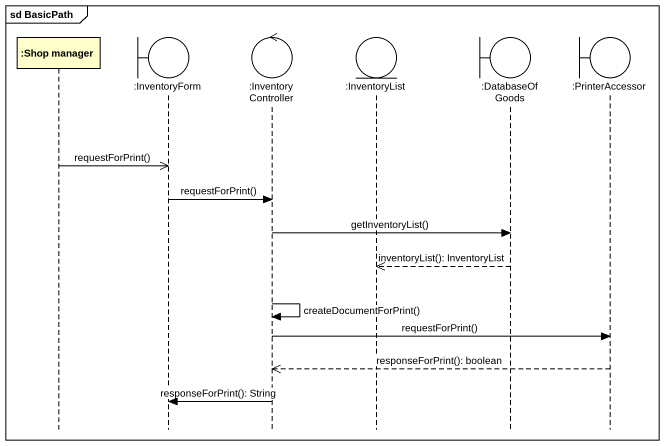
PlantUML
@startuml
mainframe sd BasicPath
hide footbox
participant ":Shop manager" as Shop_manager
boundary ":InventoryForm" as InventoryForm
control ":InventoryController" as InventoryController
entity ":InventoryList" as InventoryList
boundary ":DatabaseOfGoods" as DatabaseOfGoods
boundary ":PrinterAccessor" as PrinterAccessor

Shop_manager ->> InventoryForm : requestForPrint()
InventoryForm -> InventoryController : requestForPrint()
InventoryController -> DatabaseOfGoods : getInventoryList()
DatabaseOfGoods -->> InventoryList : inventoryList(): InventoryList
InventoryController -> InventoryController : createDocumentForPrint()
InventoryController -> PrinterAccessor : requestForPrint()
PrinterAccessor -->> InventoryController : responseForPrint(): boolean
InventoryController -> InventoryForm : responseForPrint(): String
@enduml
